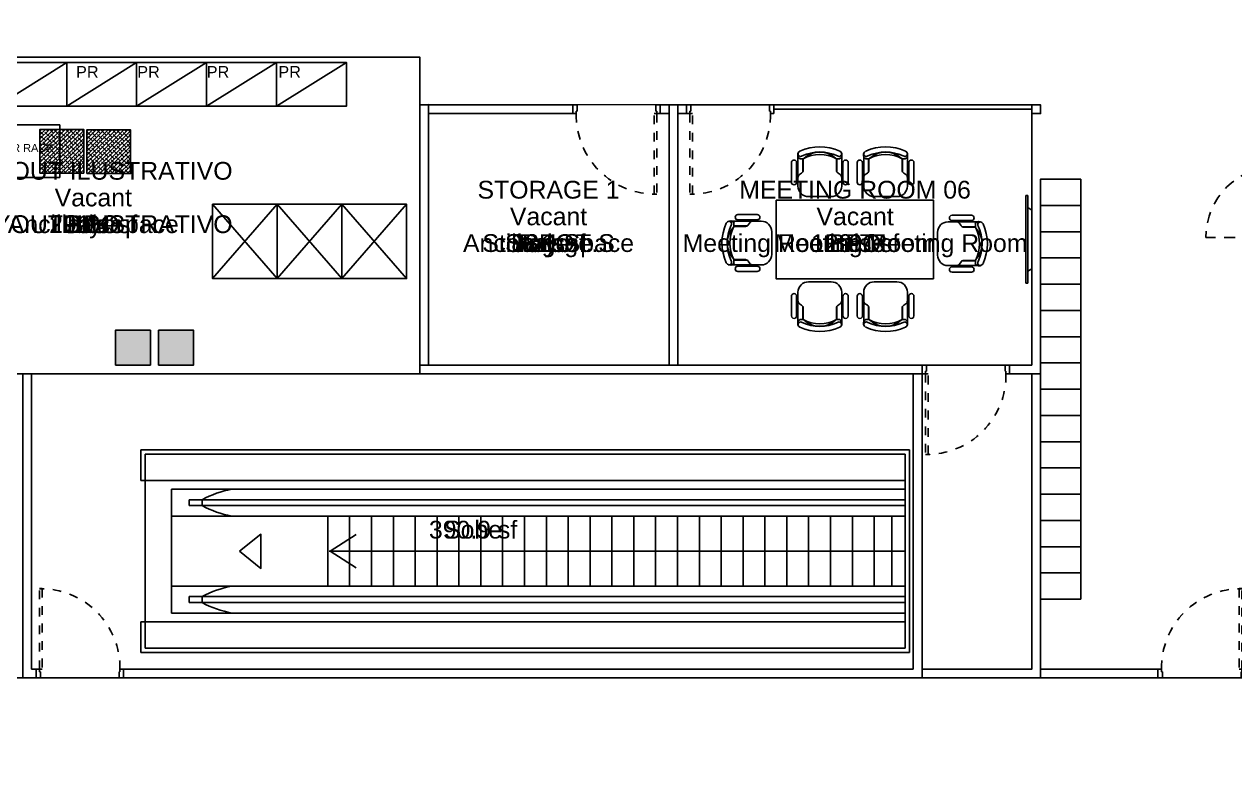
# Model space of a CAD drawing. Header units: metres. Extents: x 249.2 to 324.9, y -97.6 to -23.3.
# Drawn here: x 268.73 to 282.58, y -85.12 to -76.49 of the extents above; entities that cross this region are included whole.
import ezdxf
from ezdxf.enums import TextEntityAlignment as Align

# ---------------------------------------------------------------- set-up
doc = ezdxf.new("R2010")
doc.units = ezdxf.units.M
doc.linetypes.add('ACC BH AltaVila -2PAV$0$HIDDEN2', pattern=[0.1875, 0.125, -0.0625])
for name, color, linetype in [('ACC BH AltaVila -2PAV$0$252', 7, 'Continuous'), ('ACC BH AltaVila -2PAV$0$CONS1', 7, 'Continuous'), ('ACC BH AltaVila -2PAV$0$DGS', 7, 'Continuous'), ('ACC BH AltaVila -2PAV$0$DPT', 7, 'Continuous'), ('ACC BH AltaVila -2PAV$0$INFO', 7, 'Continuous'), ('ACC BH AltaVila -2PAV$0$MBN', 7, 'Continuous'), ('ACC BH AltaVila -2PAV$0$PN1', 7, 'Continuous'), ('ACC BH AltaVila -2PAV$0$PRJ', 7, 'ACC BH AltaVila -2PAV$0$HIDDEN2'), ('EC1 Area Names', 220, 'Continuous'), ('EC1 Area Polygons', 30, 'Continuous'), ('EC1 Area Square Footages', 7, 'Continuous'), ('EC1 Space Function Descs', 7, 'Continuous'), ('EC1 Space Names', 7, 'Continuous'), ('EC1 Space Numbers', 140, 'Continuous'), ('EC1 Space Polygons', 6, 'Continuous'), ('EC1 Space Square Footages', 7, 'Continuous'), ('EC1 Space Status Descs', 7, 'Continuous'), ('EC1 Space Type Descs', 7, 'Continuous'), ('EC1 Tenant Names', 7, 'Continuous'), ('EC1 UDA Design Capacity', 7, 'Continuous'), ('EC1 UDA Is Secured', 7, 'Continuous'), ('EC1 Zone Polygons', 4, 'Continuous'), ('TX2', 7, 'Continuous')]:
    doc.layers.add(name, color=color, linetype=linetype)
doc.styles.add('ACC BH AltaVila -2PAV$0$ARIAL', font='arial.ttf')
doc.styles.add('EC1 LABELS', font='arial.ttf', dxfattribs={"height": 0.2})
doc.styles.add('STYLE1', font='arial.ttf')

# ---------------------------------------------------------------- blocks, each defined once
blk = doc.blocks.new('ACC BH AltaVila -2PAV$0$tv')
for p, q in [((4.4, 50), (4.4, -50)), ((4.4, 50), (4.4, -50)), ((6.9, 50), (4.4, 50)), ((6.9, 50), (6.9, -50)), ((6.9, -50), (6.9, 50)), ((4.4, 36.5), (0, 33.5)), ((0, 33.5), (0, -33.5)), ((4.4, -36.5), (0, -33.5)), ((6.9, -50), (4.4, -50))]:
    blk.add_line(p, q)
blk = doc.blocks.new('ACC BH AltaVila -2PAV$0$CAD')
for p, q in [((16.5, 32.5), (38.8, 32.5)), ((21.8, 25), (12, 25)), ((16.5, 26.5), (38.8, 26.5)), ((45.7, 25), (21.8, 25)), ((26.8, 20.8), (25.2, 23.2)), ((43.2, 19.5), (28.2, 19.5)), ((43.2, 19), (30.1, 19)), ((43.2, 22.7), (43.2, 19)), ((0, 13), (0, -13)), ((12, -25), (21.8, -25)), ((16.5, -26.5), (38.8, -26.5)), ((45.7, -25), (21.8, -25)), ((25.2, -23.2), (26.8, -20.8)), ((43.2, -19.5), (28.2, -19.5)), ((30.1, -19), (43.2, -19)), ((43.2, -19), (43.2, -22.7)), ((16.5, -32.5), (38.8, -32.5))]:
    blk.add_line(p, q)
for centre, radius, start, end in [((16.5, 29.5), 3, 90, 270), ((38.8, 29.5), 3, 270, 90), ((12, 13), 12, 90, 180), ((21.8, 21), 4, 33.6901, 90), ((30.1, 23), 4, 213.6901, 270), ((47.2, 20.8), 4.47, 121.9392, 155.6213), ((44.2, 22.4), 0.999, 152.2765, 180), ((44.2, 19.2), 0.999, 180, 208.086), ((47.2, 20.8), 4.47, 204.3787, 219.8839), ((8.1, 0), 39.9, 331.5569, 28.4431), ((24.9, 0), 26.1, 316.4961, 43.5039), ((47.4, 19.7), 5.58, 33.8625, 116.9558), ((47.4, 19.7), 5.58, 107.4075, 116.9558), ((48.7, 22.1), 2.82, 68.9328, 219.9139), ((1.9, 0), 49, 335.57, 24.43), ((1.9, 0), 55, 335.57, 24.43), ((12, -13), 12, 180, 270), ((16.5, -29.5), 3, 90, 270), ((21.8, -21), 4, 270, 326.3099), ((30.1, -23), 4, 90, 146.3099), ((38.8, -29.5), 3, 270, 90), ((47.2, -20.8), 4.47, 140.1161, 155.6213), ((44.2, -19.2), 0.999, 151.914, 180), ((44.2, -22.4), 0.999, 180, 207.7235), ((47.2, -20.8), 4.47, 204.3787, 238.0608), ((47.4, -19.7), 5.58, 243.0442, 326.1375), ((48.7, -22.1), 2.82, 140.0861, 291.0672)]:
    blk.add_arc(centre, radius, start, end)
blk = doc.blocks.new('ACC BH AltaVila -2PAV$0$PT 90 BT 10')
at = {"color": 2}
blk.add_lwpolyline([(96.4, -6944.2), (99.4, -6944.2), (99.4, -6945.2), (106.4, -6945.2), (106.4, -6940.2), (96.4, -6940.2), (96.4, -6944.2)], dxfattribs=at)
for points in [[(4.4, -7033.2), (96.4, -7033.2), (96.4, -7036.2), (4.4, -7036.2)], [(96.4, -7036.2), (99.4, -7036.2), (99.4, -7035.2), (106.4, -7035.2), (106.4, -7040.2), (96.4, -7040.2)]]:
    blk.add_lwpolyline(points, close=True, dxfattribs=at)
at = {"color": 1}
blk.add_arc((94.9, -7034.7), 90.5, 89.0283, 180.9717, dxfattribs=at)

msp = doc.modelspace()

# ---------------------------------------------------------------- hatches: boundary and pattern name
h = msp.add_hatch()
h.set_pattern_fill('ANSI38', color=256, scale=0.01)
h.set_pattern_definition([(45, (285.117615, -49.20207), (-0.02245064, 0.02245064), []), (135, (285.117615, -49.20207), (-0.06735192, 0.02245064), [0.079375, -0.047625])])
h.paths.add_polyline_path([(268.909, -78.195), (269.409, -78.195), (269.409, -77.695), (268.909, -77.695)])
h = msp.add_hatch()
h.set_pattern_fill('ANSI38', color=256, scale=0.01)
h.set_pattern_definition([(45, (285.65377, -49.206572), (-0.02245064, 0.02245064), []), (135, (285.65377, -49.206572), (-0.06735192, 0.02245064), [0.079375, -0.047625])])
h.paths.add_polyline_path([(269.445, -78.2), (269.945, -78.2), (269.945, -77.7), (269.445, -77.7)])
h = msp.add_hatch(color=185)
h.dxf.hatch_style = 1
h.paths.add_polyline_path([(269.773, -80.39), (270.173, -80.39), (270.173, -79.99), (269.773, -79.99)])
h = msp.add_hatch(color=185)
h.dxf.hatch_style = 1
h.paths.add_polyline_path([(270.266, -80.39), (270.666, -80.39), (270.666, -79.99), (270.266, -79.99)])

# ---------------------------------------------------------------- linework, layer by layer
for points in [[(268.909, -78.195), (269.409, -78.195), (269.409, -77.695), (268.909, -77.695)], [(269.445, -78.2), (269.945, -78.2), (269.945, -77.7), (269.445, -77.7)], [(269.773, -80.39), (270.173, -80.39), (270.173, -79.99), (269.773, -79.99)], [(270.266, -80.39), (270.666, -80.39), (270.666, -79.99), (270.266, -79.99)]]:
    msp.add_lwpolyline(points, close=True)
at = {"layer": 'ACC BH AltaVila -2PAV$0$252', "linetype": 'Continuous'}
for p, q in [((270.064, -81.359), (278.854, -81.359)), ((270.064, -81.359), (270.064, -81.709)), ((270.114, -81.409), (278.804, -81.409)), ((270.114, -81.409), (278.804, -81.409)), ((270.114, -81.409), (278.804, -81.409)), ((270.114, -81.409), (270.114, -81.709)), ((278.804, -81.409), (278.804, -83.624)), ((278.804, -81.409), (278.804, -83.624)), ((278.854, -81.359), (278.854, -83.674)), ((278.854, -81.359), (278.854, -83.674)), ((270.114, -81.709), (270.064, -81.709)), ((275.745, -81.709), (270.114, -81.709)), ((275.786, -81.809), (270.414, -81.809)), ((270.414, -83.224), (270.414, -81.809)), ((275.745, -81.709), (273.361, -81.709)), ((275.786, -81.809), (273.361, -81.809)), ((278.804, -81.709), (275.745, -81.709)), ((278.804, -81.709), (275.745, -81.709)), ((278.804, -81.809), (275.786, -81.809)), ((278.804, -81.809), (275.786, -81.809)), ((275.835, -81.929), (270.614, -81.929)), ((270.614, -81.996), (270.614, -81.929)), ((270.764, -81.996), (270.764, -81.929)), ((275.835, -81.929), (273.361, -81.929)), ((278.804, -81.929), (275.835, -81.929)), ((278.804, -81.929), (275.835, -81.929)), ((275.862, -81.996), (270.614, -81.996)), ((275.862, -81.996), (273.361, -81.996)), ((278.804, -81.996), (275.862, -81.996)), ((278.804, -81.996), (275.862, -81.996)), ((275.911, -82.116), (270.414, -82.116)), ((275.911, -82.116), (273.361, -82.116)), ((278.804, -82.116), (275.911, -82.116)), ((278.804, -82.116), (275.911, -82.116)), ((272.228, -82.516), (272.524, -82.327)), ((272.218, -82.516), (276.091, -82.516)), ((272.228, -82.516), (272.524, -82.706)), ((273.378, -82.516), (276.091, -82.516)), ((278.804, -82.516), (276.081, -82.516)), ((276.091, -82.516), (278.804, -82.516)), ((276.237, -82.916), (270.414, -82.916)), ((276.237, -82.916), (273.361, -82.916)), ((278.804, -82.916), (276.237, -82.916)), ((276.286, -83.036), (270.614, -83.036)), ((270.614, -83.104), (270.614, -83.036)), ((270.764, -83.104), (270.764, -83.036)), ((276.286, -83.036), (273.361, -83.036)), ((278.804, -83.036), (276.286, -83.036)), ((278.804, -83.036), (276.286, -83.036)), ((276.314, -83.104), (270.614, -83.104)), ((276.314, -83.104), (273.361, -83.104)), ((278.804, -83.104), (276.314, -83.104)), ((278.804, -83.104), (276.314, -83.104)), ((270.064, -83.324), (270.064, -83.674)), ((270.114, -83.324), (270.064, -83.324)), ((276.404, -83.324), (270.114, -83.324)), ((270.114, -83.324), (270.114, -83.624)), ((276.363, -83.224), (270.414, -83.224)), ((276.404, -83.324), (270.471, -83.324)), ((276.363, -83.224), (273.361, -83.224)), ((276.404, -83.324), (273.361, -83.324)), ((276.404, -83.324), (273.361, -83.324)), ((278.804, -83.224), (276.363, -83.224)), ((278.806, -83.224), (276.363, -83.224)), ((278.748, -83.324), (276.404, -83.324)), ((278.738, -83.324), (276.404, -83.324)), ((278.804, -83.324), (276.404, -83.324)), ((278.804, -83.324), (276.404, -83.324)), ((278.804, -83.324), (278.738, -83.324)), ((278.804, -83.324), (278.748, -83.324)), ((278.804, -83.224), (278.804, -83.224)), ((270.114, -83.624), (278.804, -83.624)), ((270.064, -83.674), (278.854, -83.674))]:
    msp.add_line(p, q, dxfattribs=at)
at = {"layer": 'ACC BH AltaVila -2PAV$0$252'}
msp.add_line((270.114, -83.324), (270.114, -81.709), dxfattribs=at)
for points in [[(280.813, -78.565), (280.353, -78.565), (280.353, -78.265), (280.813, -78.265)], [(277.329, -78.502), (277.329, -79.402), (279.129, -79.402), (279.129, -78.502)], [(280.813, -78.865), (280.353, -78.865), (280.353, -78.565), (280.813, -78.565)], [(280.813, -79.165), (280.353, -79.165), (280.353, -78.865), (280.813, -78.865)], [(280.813, -79.465), (280.353, -79.465), (280.353, -79.165), (280.813, -79.165)], [(280.813, -79.765), (280.353, -79.765), (280.353, -79.465), (280.813, -79.465)], [(280.813, -80.065), (280.353, -80.065), (280.353, -79.765), (280.813, -79.765)], [(280.813, -80.365), (280.353, -80.365), (280.353, -80.065), (280.813, -80.065)], [(280.813, -80.665), (280.353, -80.665), (280.353, -80.365), (280.813, -80.365)], [(280.813, -80.965), (280.353, -80.965), (280.353, -80.665), (280.813, -80.665)], [(280.813, -81.265), (280.353, -81.265), (280.353, -80.965), (280.813, -80.965)], [(280.813, -81.565), (280.353, -81.565), (280.353, -81.265), (280.813, -81.265)], [(280.813, -81.865), (280.353, -81.865), (280.353, -81.565), (280.813, -81.565)], [(280.813, -82.165), (280.353, -82.165), (280.353, -81.865), (280.813, -81.865)], [(280.813, -82.465), (280.353, -82.465), (280.353, -82.165), (280.813, -82.165)], [(271.191, -82.518), (271.436, -82.714), (271.436, -82.322)], [(280.813, -82.765), (280.353, -82.765), (280.353, -82.465), (280.813, -82.465)], [(280.813, -83.065), (280.353, -83.065), (280.353, -82.765), (280.813, -82.765)]]:
    msp.add_lwpolyline(points, close=True, dxfattribs=at)
at = {"layer": 'ACC BH AltaVila -2PAV$0$252', "linetype": 'Continuous'}
for points in [[(272.201, -82.916), (272.201, -82.116)], [(272.451, -82.916), (272.451, -82.116)], [(272.701, -82.916), (272.701, -82.116)], [(272.951, -82.916), (272.951, -82.116)], [(273.201, -82.916), (273.201, -82.116)], [(273.451, -82.916), (273.451, -82.116)], [(273.701, -82.916), (273.701, -82.116)], [(273.951, -82.916), (273.951, -82.116)], [(274.201, -82.916), (274.201, -82.116)], [(274.451, -82.916), (274.451, -82.116)], [(274.701, -82.916), (274.701, -82.116)], [(274.951, -82.916), (274.951, -82.116)], [(275.201, -82.916), (275.201, -82.116)], [(275.451, -82.916), (275.451, -82.116)], [(275.701, -82.916), (275.701, -82.116)], [(275.951, -82.214), (275.951, -82.116)], [(275.951, -82.916), (275.951, -82.214)], [(276.201, -82.916), (276.201, -82.116)], [(276.451, -82.916), (276.451, -82.116)], [(276.701, -82.916), (276.701, -82.116)], [(276.951, -82.916), (276.951, -82.116)], [(277.201, -82.916), (277.201, -82.116)], [(277.451, -82.916), (277.451, -82.116)], [(277.701, -82.916), (277.701, -82.116)], [(277.951, -82.916), (277.951, -82.116)], [(278.201, -82.916), (278.201, -82.116)], [(278.451, -82.916), (278.451, -82.116)], [(278.651, -82.916), (278.651, -82.116)], [(276.201, -82.916), (276.201, -82.827)], [(276.201, -82.916), (276.201, -82.827)]]:
    msp.add_lwpolyline(points, dxfattribs=at)
for centre, start, end in [((271.325, -82.976), 100.794, 118.1937), ((271.325, -80.948), 241.8063, 259.206), ((271.325, -84.084), 100.794, 118.1937), ((271.325, -82.056), 241.8063, 259.206)]:
    msp.add_arc(centre, 1.189, start, end, dxfattribs=at)
at = {"layer": 'ACC BH AltaVila -2PAV$0$CONS1'}
msp.add_lwpolyline([(265.776, -81.46), (265.776, -83.965), (268.914, -83.965)], dxfattribs=at)
at = {"layer": 'ACC BH AltaVila -2PAV$0$DGS'}
for p, q in [((273.254, -80.49), (273.254, -77.415)), ((273.254, -77.415), (273.354, -77.415)), ((273.354, -77.415), (275.054, -77.415)), ((273.354, -77.515), (275.044, -77.515)), ((273.354, -80.39), (273.354, -77.515)), ((275.934, -77.515), (276.104, -77.515)), ((275.954, -77.415), (276.204, -77.415)), ((276.104, -77.515), (276.104, -80.39)), ((276.204, -77.415), (276.204, -80.39)), ((280.254, -77.515), (280.254, -80.32)), ((273.354, -80.39), (276.104, -80.39)), ((276.204, -80.39), (278.998, -80.39)), ((279.998, -80.39), (280.254, -80.39)), ((280.254, -80.32), (280.254, -80.39)), ((280.354, -80.39), (280.354, -80.39)), ((268.814, -83.865), (268.814, -80.49)), ((273.254, -80.49), (278.998, -80.49)), ((278.898, -83.865), (278.898, -80.49)), ((278.998, -83.865), (278.998, -80.49)), ((279.998, -80.49), (280.354, -80.49))]:
    msp.add_line(p, q, dxfattribs=at)
for points in [[(278.998, -80.39), (278.998, -80.49)], [(279.998, -80.39), (279.998, -80.49)], [(273.254, -80.49), (268.814, -80.49)], [(278.988, -83.965), (280.353, -83.965), (280.354, -80.49)], [(278.998, -83.865), (280.254, -83.865), (280.254, -80.49)], [(268.814, -83.865), (268.934, -83.865)], [(269.824, -83.865), (278.898, -83.865)], [(278.998, -83.865), (279.068, -83.865)], [(280.353, -83.865), (281.737, -83.865)], [(269.814, -83.965), (279.048, -83.965)], [(280.353, -83.965), (281.747, -83.965)]]:
    msp.add_lwpolyline(points, dxfattribs=at)
at = {"layer": 'ACC BH AltaVila -2PAV$0$DPT'}
for p, q in [((277.254, -77.415), (280.354, -77.415)), ((277.304, -77.465), (280.254, -77.465))]:
    msp.add_line(p, q, dxfattribs=at)
for points in [[(276.304, -77.415), (276.204, -77.415), (276.204, -77.515), (276.304, -77.515)], [(280.254, -77.515), (280.354, -77.515), (280.354, -77.415), (280.254, -77.415)]]:
    msp.add_lwpolyline(points, close=True, dxfattribs=at)
at = {"layer": 'ACC BH AltaVila -2PAV$0$MBN'}
for p, q in [((268.415, -77.43), (269.215, -76.93)), ((269.215, -77.43), (270.015, -76.93)), ((270.015, -77.43), (270.015, -76.93)), ((270.015, -77.43), (270.815, -76.93)), ((270.815, -77.43), (271.615, -76.93)), ((271.615, -77.43), (271.615, -76.93)), ((271.615, -77.43), (272.415, -76.93)), ((270.883, -78.551), (271.623, -79.401)), ((271.623, -78.551), (270.883, -79.401)), ((271.623, -78.551), (272.363, -79.401)), ((272.363, -78.551), (271.623, -79.401)), ((272.363, -78.551), (273.103, -79.401)), ((273.103, -78.551), (272.363, -79.401))]:
    msp.add_line(p, q, dxfattribs=at)
for points in [[(267.615, -77.43), (269.215, -77.43), (269.215, -76.93), (267.615, -76.93)], [(269.215, -77.43), (270.815, -77.43), (270.815, -76.93), (269.215, -76.93)], [(270.815, -77.43), (272.415, -77.43), (272.415, -76.93), (270.815, -76.93)], [(269.135, -78.243), (268.135, -78.243), (268.135, -77.643), (269.135, -77.643)], [(270.883, -78.551), (270.883, -79.401), (271.623, -79.401), (271.623, -78.551)], [(271.623, -78.551), (271.623, -79.401), (272.363, -79.401), (272.363, -78.551)], [(272.363, -78.551), (272.363, -79.401), (273.103, -79.401), (273.103, -78.551)]]:
    msp.add_lwpolyline(points, close=True, dxfattribs=at)
at = {"layer": 'ACC BH AltaVila -2PAV$0$MBN', "color": 251, "linetype": 'ACC BH AltaVila -2PAV$0$HIDDEN2', "true_color": 0x636466}
msp.add_lwpolyline([(283.029, -78.929), (282.244, -78.929)], dxfattribs=at)
msp.add_arc((283.054, -78.929), 0.81, 0, 180, dxfattribs=at)
at = {"layer": 'ACC BH AltaVila -2PAV$0$PN1'}
msp.add_line((280.354, -80.49), (280.344, -80.49), dxfattribs=at)
at = {"layer": 'EC1 Area Polygons'}
msp.add_lwpolyline([(268.714, -80.489), (273.254, -80.489), (273.254, -80.389), (278.998, -80.389), (278.998, -83.964), (268.714, -83.964), (268.714, -80.489), (268.714, -80.489)], close=True, dxfattribs=at)
at = {"layer": 'EC1 Space Polygons'}
for points in [[(265.776, -76.87), (273.254, -76.87), (273.254, -80.489), (265.776, -80.489), (265.776, -76.87)], [(273.353, -77.41), (276.104, -77.414), (276.104, -80.389), (273.353, -80.389), (273.353, -77.414), (273.353, -77.41)], [(276.204, -77.414), (280.253, -77.414), (280.253, -80.389), (276.204, -80.389), (276.204, -77.414)]]:
    msp.add_lwpolyline(points, close=True, dxfattribs=at)
at = {"layer": 'EC1 Zone Polygons'}
msp.add_lwpolyline([(253.154, -51.345), (253.154, -77.38), (255.053, -77.38), (255.053, -83.964), (282.754, -83.964), (282.754, -87.729), (287.703, -87.729), (287.703, -87.729), (287.703, -86.589), (286.303, -86.589), (286.303, -84.09), (286.403, -84.09), (286.403, -80.6), (282.854, -80.6), (282.854, -80.5), (282.754, -80.5), (282.754, -77.514), (288.079, -77.514), (288.079, -58.81)], dxfattribs=at)
msp.add_lwpolyline([(282.754, -83.964), (264.77, -83.964), (255.053, -83.964), (255.053, -86.069), (255.603, -86.069), (255.603, -88.62), (257.136, -88.62), (258.893, -90.376), (258.893, -97.43), (287.253, -97.43), (287.253, -92.685), (287.253, -91.7), (287.703, -91.7), (287.703, -87.729), (286.403, -87.729), (282.854, -87.729), (282.754, -87.729), (282.754, -83.964)], close=True, dxfattribs=at)

# ---------------------------------------------------------------- block references
at = {"layer": 'ACC BH AltaVila -2PAV$0$252', "yscale": 0.01, "zscale": 0.01, "rotation": 270}
for p, xscale in [((277.829, -78.463), -0.01), ((278.581, -78.463), -0.01), ((277.829, -79.437), 0.01), ((278.581, -79.437), 0.01)]:
    msp.add_blockref('ACC BH AltaVila -2PAV$0$CAD', p, dxfattribs=dict(at, xscale=xscale))
at = {"layer": 'ACC BH AltaVila -2PAV$0$252', "yscale": 0.01, "zscale": 0.01}
for p, xscale in [((277.279, -78.994), -0.01), ((279.176, -79.002), 0.01)]:
    msp.add_blockref('ACC BH AltaVila -2PAV$0$CAD', p, dxfattribs=dict(at, xscale=xscale))
at = {"layer": 'ACC BH AltaVila -2PAV$0$INFO', "xscale": 0.01, "yscale": 0.01, "zscale": 0.01, "rotation": 180}
msp.add_blockref('ACC BH AltaVila -2PAV$0$tv', (280.254, -78.952), dxfattribs=at)
at = {"layer": 'ACC BH AltaVila -2PAV$0$PRJ', "yscale": 0.01, "zscale": 0.01}
for p, xscale, rotation in [((205.601, -78.479), 0.01, 90), ((346.706, -78.479), -0.01, 270), ((349.4, -81.454), -0.01, 270), ((339.266, -82.901), 0.01, 270), ((212.295, -82.901), -0.01, 90)]:
    msp.add_blockref('ACC BH AltaVila -2PAV$0$PT 90 BT 10', p, dxfattribs=dict(at, xscale=xscale, rotation=rotation))

# ---------------------------------------------------------------- texts
at = {"layer": 'ACC BH AltaVila -2PAV$0$MBN', "style": 'ACC BH AltaVila -2PAV$0$ARIAL'}
msp.add_text('SERVER RACK', height=0.09, dxfattribs=at).set_placement((268.615, -77.952), align=Align.CENTER)
at = {"layer": 'EC1 Area Names', "style": 'EC1 LABELS'}
msp.add_text('Sobe', height=0.2032, dxfattribs=at).set_placement((273.863, -82.372), align=Align.CENTER)
at = {"layer": 'EC1 Area Square Footages', "style": 'EC1 LABELS'}
msp.add_text('390.9 sf', height=0.2032, dxfattribs=at).set_placement((273.863, -82.372), align=Align.CENTER)
at = {"layer": 'EC1 Space Function Descs', "style": 'EC1 LABELS'}
for s, p in [('Ancillary Space', (269.519, -78.88)), ('Ancillary Space', (274.726, -79.096)), ('Meeting Room', (278.232, -79.096))]:
    msp.add_text(s, height=0.2032, dxfattribs=at).set_placement(p, align=Align.CENTER)
at = {"layer": 'EC1 Space Names', "style": 'EC1 LABELS'}
for s, p in [('*LAYOUT ILUSTRATIVO', (269.519, -78.88)), ('Storage T.S', (274.726, -79.096)), ('Meeting Room - Meeting Room', (278.232, -79.096))]:
    msp.add_text(s, height=0.2032, dxfattribs=at).set_placement(p, align=Align.CENTER)
at = {"layer": 'EC1 Space Numbers', "style": 'EC1 LABELS'}
for s, p in [('*LAYOUT ILUSTRATIVO', (269.519, -78.27)), ('STORAGE 1', (274.726, -78.486)), ('MEETING ROOM 06', (278.232, -78.486))]:
    msp.add_text(s, height=0.2032, dxfattribs=at).set_placement(p, align=Align.CENTER)
at = {"layer": 'EC1 Space Square Footages', "style": 'EC1 LABELS'}
for s, p in [('291.4 sf', (269.519, -78.88)), ('88.1 sf', (274.726, -79.096)), ('129.7 sf', (278.232, -79.096))]:
    msp.add_text(s, height=0.2032, dxfattribs=at).set_placement(p, align=Align.CENTER)
at = {"layer": 'EC1 Space Status Descs', "style": 'EC1 LABELS'}
for p in [(269.519, -78.575), (274.726, -78.791), (278.232, -78.791)]:
    msp.add_text('Vacant', height=0.2032, dxfattribs=at).set_placement(p, align=Align.CENTER)
at = {"layer": 'EC1 Space Type Descs', "style": 'EC1 LABELS'}
for s, p in [('Other', (269.519, -78.88)), ('Storage', (274.726, -79.096)), ('Meeting Room', (278.232, -79.096))]:
    msp.add_text(s, height=0.2032, dxfattribs=at).set_placement(p, align=Align.CENTER)
at = {"layer": 'EC1 Tenant Names', "style": 'EC1 LABELS'}
for p in [(269.519, -78.88), (274.726, -79.096), (278.232, -79.096)]:
    msp.add_text('BPO', height=0.2032, dxfattribs=at).set_placement(p, align=Align.CENTER)
at = {"layer": 'EC1 UDA Design Capacity', "style": 'EC1 LABELS'}
for s, p in [('0', (269.519, -78.88)), ('1', (274.726, -79.096)), ('6', (278.232, -79.096))]:
    msp.add_text(s, height=0.203, dxfattribs=at).set_placement(p, align=Align.CENTER)
at = {"layer": 'EC1 UDA Is Secured', "style": 'EC1 LABELS'}
for p in [(269.519, -78.88), (274.726, -79.096), (278.232, -79.096)]:
    msp.add_text('False', height=0.2032, dxfattribs=at).set_placement(p, align=Align.CENTER)
at = {"layer": 'TX2', "char_height": 0.133, "width": 7.88402, "attachment_point": 1, "style": 'STYLE1'}
for insert in [(269.27, -76.971), (269.97, -76.971), (270.765, -76.971), (271.584, -76.971)]:
    msp.add_mtext(' PR', dxfattribs=dict(at, insert=insert))

doc.saveas('drawing.dxf')
